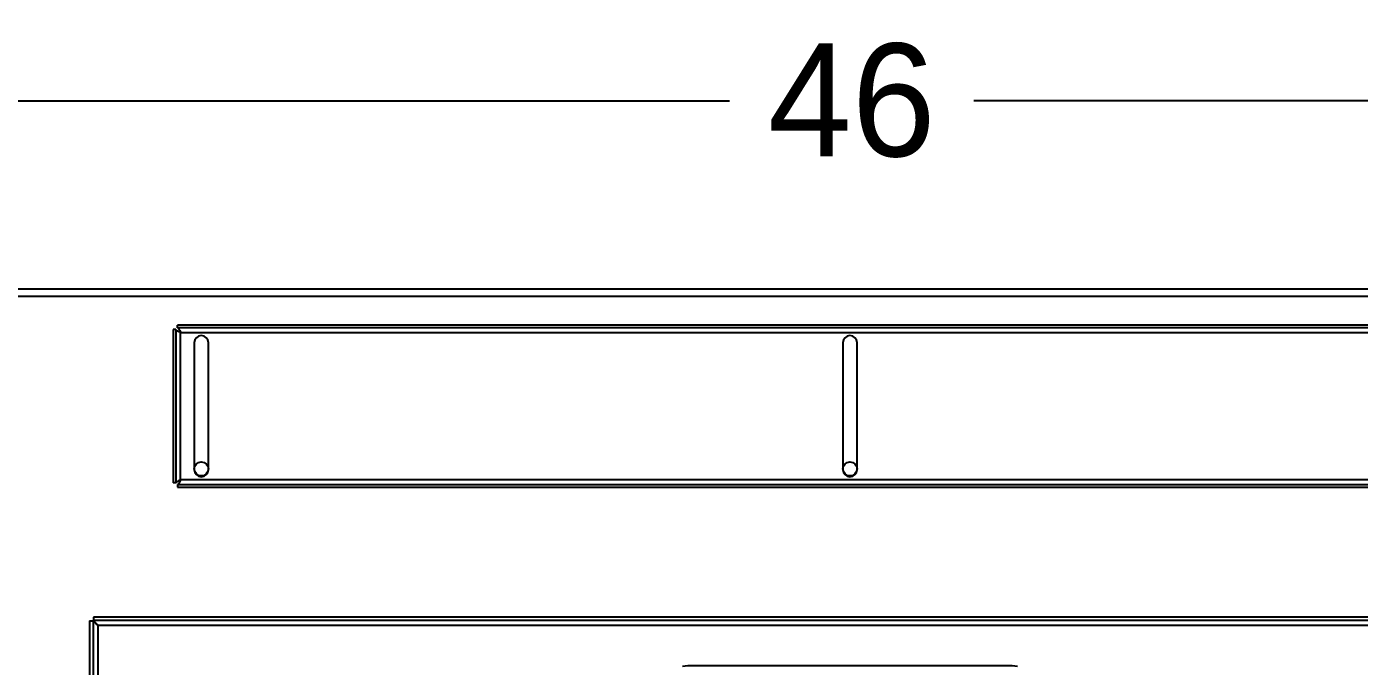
# Model space of a CAD drawing. Header units: inches. Extents: x 1229 to 1453, y -1023 to -720.
# Drawn here: x 1247.08 to 1270.7, y -792.67 to -781.34 of the extents above; entities that cross this region are included whole.
import ezdxf

# ---------------------------------------------------------------- set-up
doc = ezdxf.new("R2010")
doc.units = ezdxf.units.IN
doc.header["$MEASUREMENT"] = 0
doc.header["$PDSIZE"] = -1
doc.dimstyles.new('RAE Solutions', dxfattribs={"dimtxt": 2, "dimasz": 1.5, "dimexe": 0.5, "dimexo": 0.5, "dimgap": 0.5, "dimtad": 0, "dimtih": 1, "dimtoh": 1, "dimdec": 3, "dimrnd": 0.125, "dimzin": 1, "dimdsep": 46, "dimlunit": 5, "dimtxsty": 'Standard', "dimcen": 0.09, "dimadec": 0, "dimazin": 0, "dimtfac": 1, "dimtdec": 3, "dimtofl": 0, "dimtmove": 0, "dimatfit": 3, "dimfxl": 1, "dimtolj": 1, "dimtzin": 1, "dimarcsym": 0})

# ---------------------------------------------------------------- blocks, each defined once
blk = doc.blocks.new('*D268')
at = {"color": 0, "lineweight": -2, "transparency": 16777216}
for p, q in [((1238.674, -786.764), (1238.674, -782.148)), ((1284.736, -786.764), (1284.736, -782.148)), ((1240.174, -782.648), (1259.538, -782.648)), ((1283.236, -782.648), (1263.872, -782.648))]:
    blk.add_line(p, q, dxfattribs=at)
at = {"color": 0, "transparency": 16777216}
for points in [[(1240.174, -782.398), (1240.174, -782.898), (1238.674, -782.648)], [(1283.236, -782.398), (1283.236, -782.898), (1284.736, -782.648)]]:
    blk.add_solid(points, dxfattribs=at)
at = {"layer": 'Defpoints', "color": 0, "transparency": 16777216}
for p in [(1284.736, -782.648), (1238.674, -787.264), (1284.736, -787.264)]:
    blk.add_point(p, dxfattribs=at)
at = {"color": 0, "transparency": 16777216, "insert": (1261.705, -782.648), "char_height": 2, "attachment_point": 5}
blk.add_mtext('\\A1;46', dxfattribs=at)

msp = doc.modelspace()

# ---------------------------------------------------------------- linework, layer by layer
at = {"color": 18, "linetype": 'Continuous', "lineweight": 25, "true_color": 0x000000}
for p, q in [((1239.6739, -785.9825), (1328.6739, -785.9825)), ((1328.6739, -786.1155), (1239.6739, -786.1155)), ((1249.6739, -786.7017), (1249.6739, -789.421)), ((1249.7239, -786.7017), (1249.6739, -786.7017)), ((1249.7239, -786.7017), (1249.7239, -789.421)), ((1249.7517, -786.6739), (1249.7517, -786.6239)), ((1273.596, -786.6239), (1249.7517, -786.6239)), ((1273.596, -786.6739), (1249.7517, -786.6739)), ((1249.8069, -786.7569), (1273.5409, -786.7569)), ((1249.8069, -789.3659), (1249.8069, -786.7569)), ((1250.0489, -786.9364), (1250.0489, -789.1864)), ((1250.2989, -789.1864), (1250.2989, -786.9364)), ((1261.5489, -786.9364), (1261.5489, -789.1864)), ((1261.7989, -789.1864), (1261.7989, -786.9364)), ((1273.5409, -789.3659), (1249.8069, -789.3659)), ((1249.7239, -789.421), (1249.6739, -789.421)), ((1249.7517, -789.4489), (1249.7517, -789.4989)), ((1249.7517, -789.4489), (1273.596, -789.4489)), ((1249.7517, -789.4989), (1273.596, -789.4989)), ((1248.1906, -791.8687), (1248.1906, -793.6997)), ((1248.1906, -791.8687), (1248.2536, -791.8687)), ((1248.2536, -791.8687), (1248.2536, -819.2706)), ((1248.2607, -791.7987), (1248.2607, -791.8617)), ((1275.2665, -791.7987), (1248.2607, -791.7987)), ((1275.2665, -791.8617), (1248.2607, -791.8617)), ((1248.3366, -791.9447), (1248.3366, -819.1947)), ((1248.3366, -791.9447), (1275.1906, -791.9447)), ((1258.7963, -792.6624), (1258.7059, -792.6729)), ((1264.5514, -792.6624), (1258.7963, -792.6624)), ((1264.6418, -792.6729), (1264.5514, -792.6624))]:
    msp.add_line(p, q, dxfattribs=at)
for centre in [(1250.1739, -789.1737), (1261.6739, -789.1737)]:
    msp.add_circle(centre, 0.125, dxfattribs=at)
for centre, start, end in [((1250.1739, -786.9364), 0, 180), ((1261.6739, -786.9364), 0, 180), ((1250.1739, -789.1864), 180, 0), ((1261.6739, -789.1864), 180, 0)]:
    msp.add_arc(centre, 0.125, start, end, dxfattribs=at)
for points, knots in [([(1249.8069, -786.7569), (1249.7967, -786.7526), (1249.7764, -786.744), (1249.75, -786.7311), (1249.7313, -786.7183), (1249.7244, -786.7084), (1249.7239, -786.7029), (1249.7239, -786.7017)], [0, 0, 0, 0, 0.23320412, 0.4664972, 0.69976316, 0.93304216, 1, 1, 1, 1]), ([(1249.7517, -786.6739), (1249.756, -786.6749), (1249.7646, -786.6771), (1249.7774, -786.6939), (1249.7903, -786.7183), (1249.8001, -786.741), (1249.8056, -786.754), (1249.8069, -786.7569)], [0, 0, 0, 0, 0.2332227, 0.4664888, 0.6997676, 0.9330417, 1, 1, 1, 1]), ([(1249.7239, -789.421), (1249.7249, -789.4167), (1249.7271, -789.4082), (1249.7439, -789.3953), (1249.7683, -789.3824), (1249.791, -789.3726), (1249.804, -789.3671), (1249.8069, -789.3659)], [0, 0, 0, 0, 0.2332183, 0.4664938, 0.6997772, 0.933042, 1, 1, 1, 1]), ([(1249.8069, -789.3659), (1249.8026, -789.376), (1249.794, -789.3963), (1249.7811, -789.4227), (1249.7682, -789.4414), (1249.7584, -789.4483), (1249.7529, -789.4488), (1249.7517, -789.4489)], [0, 0, 0, 0, 0.2332232, 0.4664909, 0.6997687, 0.9330419, 1, 1, 1, 1]), ([(1248.2536, -791.8687), (1248.2543, -791.8694), (1248.2557, -791.8706), (1248.2662, -791.8781), (1248.2833, -791.8925), (1248.3069, -791.9159), (1248.3265, -791.9349), (1248.3366, -791.9447)], [0, 0, 0, 0, 0.1567995, 0.3135461, 0.473121, 0.7271244, 1, 1, 1, 1]), ([(1248.3366, -791.9447), (1248.325, -791.9325), (1248.306, -791.9126), (1248.2845, -791.8915), (1248.274, -791.8786), (1248.268, -791.8699), (1248.2633, -791.8631), (1248.2616, -791.8622), (1248.2607, -791.8617)], [0, 0, 0, 0, 0.3258909, 0.5325934, 0.6334628, 0.7438532, 0.8655836, 1, 1, 1, 1])]:
    msp.add_open_spline(points, degree=3, knots=knots, dxfattribs=at)

# ---------------------------------------------------------------- dimensions: what is measured, and where the dimension line sits
at = {"color": 18, "true_color": 0x000000}
dim = msp.add_linear_dim(base=(1284.736354293, -782.6478094493), p1=(1238.673854293, -787.2637972179), p2=(1284.736354293, -787.2637972179), dimstyle='RAE Solutions', dxfattribs=at)
dim.commit()
dim.dimension.update_dxf_attribs({"geometry": '*D268', "text_midpoint": (1261.705104293, -782.6478094493)})

doc.saveas('drawing.dxf')
